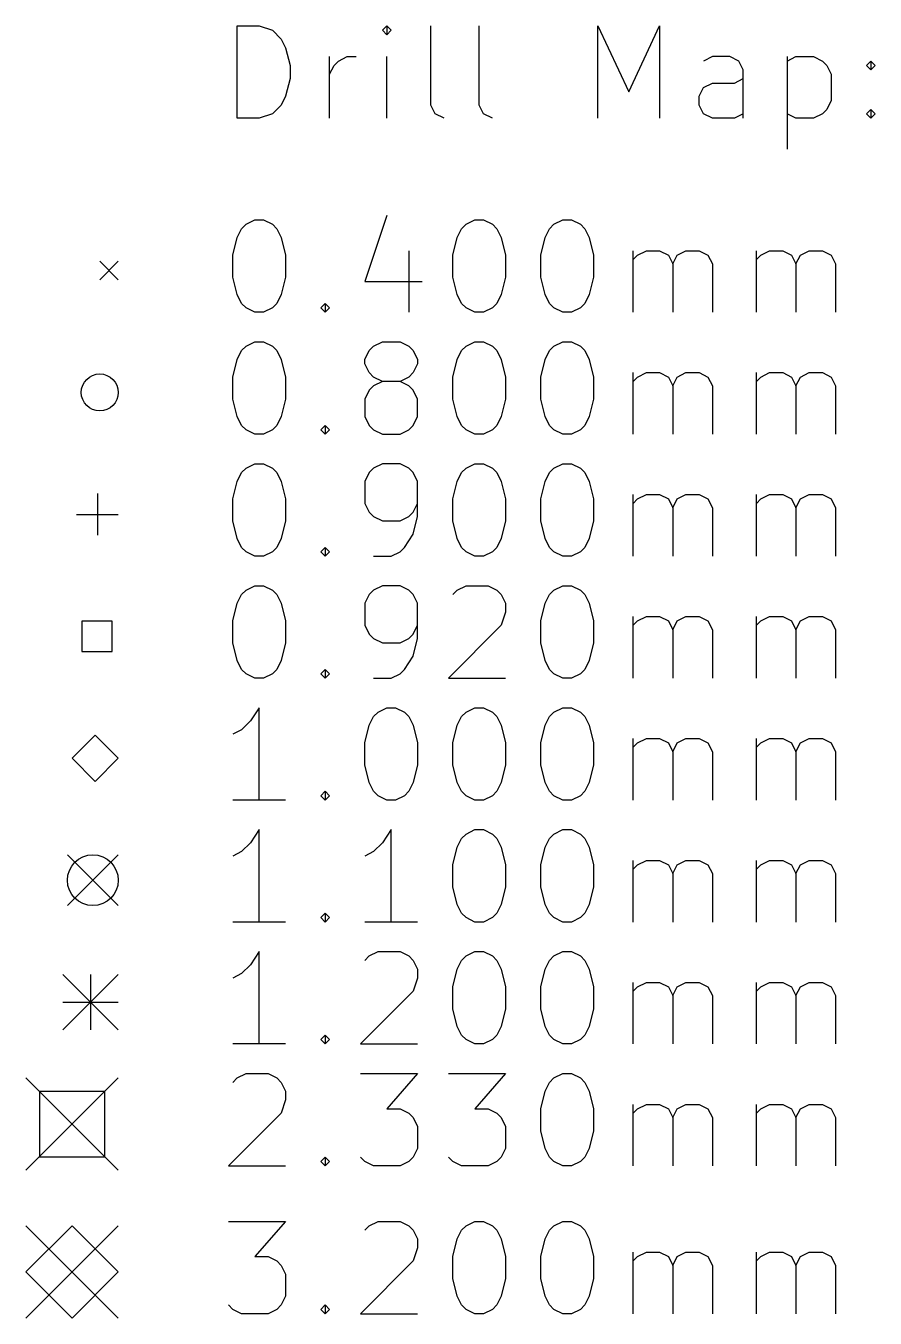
# Model space of a CAD drawing. Extents: x 30 to 189, y -256 to -24.
# Drawn here: x 29.65 to 48.03, y -255.17 to -227.2 of the extents above; entities that cross this region are included whole.
import ezdxf

# ---------------------------------------------------------------- set-up
doc = ezdxf.new("R2010")
doc.units = 0
doc.layers.add('BLACK', color=7, linetype='CONTINUOUS')

msp = doc.modelspace()

# ---------------------------------------------------------------- linework, layer by layer
at = {"layer": 'BLACK', "linetype": 'CONTINUOUS'}
for p, q in [((34.2228, -229.199), (34.2228, -227.199)), ((34.2228, -227.199), (34.699, -227.199)), ((34.699, -227.199), (34.9847, -227.294)), ((34.9847, -227.294), (35.1752, -227.485)), ((37.4609, -227.199), (37.3657, -227.294)), ((37.3657, -227.294), (37.4609, -227.39)), ((37.5562, -227.294), (37.4609, -227.199)), ((37.4609, -227.199), (37.4609, -227.39)), ((37.4609, -227.39), (37.5562, -227.294)), ((38.4133, -228.913), (38.4133, -227.199)), ((39.4609, -228.913), (39.4609, -227.199)), ((42.0324, -229.199), (42.0324, -227.199)), ((42.0324, -227.199), (42.699, -228.628)), ((42.699, -228.628), (43.3657, -227.199)), ((43.3657, -227.199), (43.3657, -229.199)), ((35.1752, -227.485), (35.2705, -227.675)), ((35.2705, -227.675), (35.3657, -228.056)), ((36.2228, -229.199), (36.2228, -227.866)), ((36.3181, -228.056), (36.4133, -227.961)), ((36.4133, -227.961), (36.6038, -227.866)), ((36.6038, -227.866), (36.7943, -227.866)), ((37.4609, -229.199), (37.4609, -227.866)), ((44.5086, -227.866), (44.3181, -227.961)), ((44.8895, -227.866), (44.5086, -227.866)), ((45.08, -227.961), (44.8895, -227.866)), ((45.1752, -228.152), (45.08, -227.961)), ((46.1276, -227.866), (46.1276, -229.866)), ((46.1276, -227.961), (46.3181, -227.866)), ((46.3181, -227.866), (46.699, -227.866)), ((46.699, -227.866), (46.8895, -227.961)), ((46.8895, -227.961), (46.9847, -228.056)), ((47.8419, -228.056), (47.9371, -227.961)), ((47.9371, -227.961), (48.0324, -228.056)), ((47.9371, -227.961), (47.9371, -228.152)), ((35.3657, -228.056), (35.3657, -228.342)), ((36.2228, -228.247), (36.3181, -228.056)), ((45.1752, -229.199), (45.1752, -228.152)), ((46.9847, -228.056), (47.08, -228.247)), ((47.08, -228.247), (47.08, -228.818)), ((47.9371, -228.152), (47.8419, -228.056)), ((48.0324, -228.056), (47.9371, -228.152)), ((35.3657, -228.342), (35.2705, -228.723)), ((44.2228, -228.723), (44.3181, -228.532)), ((44.3181, -228.532), (44.5086, -228.437)), ((44.5086, -228.437), (44.9847, -228.437)), ((44.9847, -228.437), (45.1752, -228.342)), ((35.2705, -228.723), (35.1752, -228.913)), ((44.2228, -228.913), (44.2228, -228.723)), ((47.08, -228.818), (46.9847, -229.009)), ((34.9847, -229.104), (34.699, -229.199)), ((35.1752, -228.913), (34.9847, -229.104)), ((38.5086, -229.104), (38.4133, -228.913)), ((38.699, -229.199), (38.5086, -229.104)), ((39.5562, -229.104), (39.4609, -228.913)), ((39.7467, -229.199), (39.5562, -229.104)), ((44.3181, -229.104), (44.2228, -228.913)), ((44.5086, -229.199), (44.3181, -229.104)), ((45.1752, -229.104), (44.9847, -229.199)), ((46.3181, -229.199), (46.1276, -229.104)), ((46.8895, -229.104), (46.699, -229.199)), ((46.9847, -229.009), (46.8895, -229.104)), ((47.8419, -229.104), (47.9371, -229.009)), ((47.9371, -229.199), (47.8419, -229.104)), ((47.9371, -229.009), (48.0324, -229.104)), ((47.9371, -229.009), (47.9371, -229.199)), ((48.0324, -229.104), (47.9371, -229.199)), ((34.699, -229.199), (34.2228, -229.199)), ((44.9847, -229.199), (44.5086, -229.199)), ((46.699, -229.199), (46.3181, -229.199)), ((37.4609, -231.304), (36.9847, -232.732)), ((34.2228, -231.78), (34.3181, -231.59)), ((34.3181, -231.59), (34.4133, -231.494)), ((34.4133, -231.494), (34.6038, -231.399)), ((34.6038, -231.399), (34.7943, -231.399)), ((34.7943, -231.399), (34.9847, -231.494)), ((34.9847, -231.494), (35.08, -231.59)), ((35.08, -231.59), (35.1752, -231.78)), ((38.9847, -231.78), (39.08, -231.59)), ((39.08, -231.59), (39.1752, -231.494)), ((39.1752, -231.494), (39.3657, -231.399)), ((39.3657, -231.399), (39.5562, -231.399)), ((39.5562, -231.399), (39.7467, -231.494)), ((39.7467, -231.494), (39.8419, -231.59)), ((39.8419, -231.59), (39.9371, -231.78)), ((40.8895, -231.78), (40.9847, -231.59)), ((40.9847, -231.59), (41.08, -231.494)), ((41.08, -231.494), (41.2705, -231.399)), ((41.2705, -231.399), (41.4609, -231.399)), ((41.4609, -231.399), (41.6514, -231.494)), ((41.6514, -231.494), (41.7467, -231.59)), ((41.7467, -231.59), (41.8419, -231.78)), ((34.1276, -232.161), (34.2228, -231.78)), ((35.1752, -231.78), (35.2705, -232.161)), ((38.8895, -232.161), (38.9847, -231.78)), ((39.9371, -231.78), (40.0324, -232.161)), ((40.7943, -232.161), (40.8895, -231.78)), ((41.8419, -231.78), (41.9371, -232.161)), ((34.1276, -232.637), (34.1276, -232.161)), ((35.2705, -232.161), (35.2705, -232.637)), ((37.9371, -232.066), (37.9371, -233.399)), ((38.8895, -232.637), (38.8895, -232.161)), ((40.0324, -232.161), (40.0324, -232.637)), ((40.7943, -232.637), (40.7943, -232.161)), ((41.9371, -232.161), (41.9371, -232.637)), ((42.7943, -233.399), (42.7943, -232.066)), ((42.7943, -232.256), (42.8895, -232.161)), ((42.8895, -232.161), (43.08, -232.066)), ((43.08, -232.066), (43.3657, -232.066)), ((43.3657, -232.066), (43.5562, -232.161)), ((43.5562, -232.161), (43.6514, -232.352)), ((43.6514, -232.352), (43.7467, -232.161)), ((43.7467, -232.161), (43.9371, -232.066)), ((43.9371, -232.066), (44.2228, -232.066)), ((44.2228, -232.066), (44.4133, -232.161)), ((44.4133, -232.161), (44.5086, -232.352)), ((45.4609, -233.399), (45.4609, -232.066)), ((45.4609, -232.256), (45.5562, -232.161)), ((45.5562, -232.161), (45.7467, -232.066)), ((45.7467, -232.066), (46.0324, -232.066)), ((46.0324, -232.066), (46.2228, -232.161)), ((46.2228, -232.161), (46.3181, -232.352)), ((46.3181, -232.352), (46.4133, -232.161)), ((46.4133, -232.161), (46.6038, -232.066)), ((46.6038, -232.066), (46.8895, -232.066)), ((46.8895, -232.066), (47.08, -232.161)), ((47.08, -232.161), (47.1752, -232.352)), ((31.2467, -232.294), (31.6467, -232.694)), ((31.6467, -232.294), (31.2467, -232.694)), ((43.6514, -232.352), (43.6514, -233.399)), ((44.5086, -232.352), (44.5086, -233.399)), ((46.3181, -232.352), (46.3181, -233.399)), ((47.1752, -232.352), (47.1752, -233.399)), ((34.2228, -233.018), (34.1276, -232.637)), ((35.2705, -232.637), (35.1752, -233.018)), ((36.9847, -232.732), (38.2228, -232.732)), ((38.9847, -233.018), (38.8895, -232.637)), ((40.0324, -232.637), (39.9371, -233.018)), ((40.8895, -233.018), (40.7943, -232.637)), ((41.9371, -232.637), (41.8419, -233.018)), ((34.3181, -233.209), (34.2228, -233.018)), ((35.1752, -233.018), (35.08, -233.209)), ((39.08, -233.209), (38.9847, -233.018)), ((39.9371, -233.018), (39.8419, -233.209)), ((40.9847, -233.209), (40.8895, -233.018)), ((41.8419, -233.018), (41.7467, -233.209)), ((34.4133, -233.304), (34.3181, -233.209)), ((34.6038, -233.399), (34.4133, -233.304)), ((34.9847, -233.304), (34.7943, -233.399)), ((35.08, -233.209), (34.9847, -233.304)), ((36.0324, -233.304), (36.1276, -233.209)), ((36.1276, -233.399), (36.0324, -233.304)), ((36.1276, -233.209), (36.2228, -233.304)), ((36.1276, -233.209), (36.1276, -233.399)), ((36.2228, -233.304), (36.1276, -233.399)), ((39.1752, -233.304), (39.08, -233.209)), ((39.3657, -233.399), (39.1752, -233.304)), ((39.7467, -233.304), (39.5562, -233.399)), ((39.8419, -233.209), (39.7467, -233.304)), ((41.08, -233.304), (40.9847, -233.209)), ((41.2705, -233.399), (41.08, -233.304)), ((41.6514, -233.304), (41.4609, -233.399)), ((41.7467, -233.209), (41.6514, -233.304)), ((34.7943, -233.399), (34.6038, -233.399)), ((39.5562, -233.399), (39.3657, -233.399)), ((41.4609, -233.399), (41.2705, -233.399)), ((34.3181, -234.23), (34.4133, -234.134)), ((34.4133, -234.134), (34.6038, -234.039)), ((34.6038, -234.039), (34.7943, -234.039)), ((34.7943, -234.039), (34.9847, -234.134)), ((34.9847, -234.134), (35.08, -234.23)), ((37.08, -234.23), (37.1752, -234.134)), ((37.1752, -234.134), (37.3657, -234.039)), ((37.3657, -234.039), (37.7467, -234.039)), ((37.7467, -234.039), (37.9371, -234.134)), ((37.9371, -234.134), (38.0324, -234.23)), ((39.08, -234.23), (39.1752, -234.134)), ((39.1752, -234.134), (39.3657, -234.039)), ((39.3657, -234.039), (39.5562, -234.039)), ((39.5562, -234.039), (39.7467, -234.134)), ((39.7467, -234.134), (39.8419, -234.23)), ((40.9847, -234.23), (41.08, -234.134)), ((41.08, -234.134), (41.2705, -234.039)), ((41.2705, -234.039), (41.4609, -234.039)), ((41.4609, -234.039), (41.6514, -234.134)), ((41.6514, -234.134), (41.7467, -234.23)), ((34.1276, -234.801), (34.2228, -234.42)), ((34.2228, -234.42), (34.3181, -234.23)), ((35.08, -234.23), (35.1752, -234.42)), ((35.1752, -234.42), (35.2705, -234.801)), ((36.9847, -234.42), (37.08, -234.23)), ((36.9847, -234.515), (36.9847, -234.42)), ((38.0324, -234.23), (38.1276, -234.42)), ((38.1276, -234.42), (38.1276, -234.515)), ((38.8895, -234.801), (38.9847, -234.42)), ((38.9847, -234.42), (39.08, -234.23)), ((39.8419, -234.23), (39.9371, -234.42)), ((39.9371, -234.42), (40.0324, -234.801)), ((40.7943, -234.801), (40.8895, -234.42)), ((40.8895, -234.42), (40.9847, -234.23)), ((41.7467, -234.23), (41.8419, -234.42)), ((41.8419, -234.42), (41.9371, -234.801)), ((37.08, -234.706), (36.9847, -234.515)), ((37.1752, -234.801), (37.08, -234.706)), ((38.0324, -234.706), (37.9371, -234.801)), ((38.1276, -234.515), (38.0324, -234.706)), ((42.7943, -236.039), (42.7943, -234.706)), ((42.8895, -234.801), (43.08, -234.706)), ((43.08, -234.706), (43.3657, -234.706)), ((43.3657, -234.706), (43.5562, -234.801)), ((43.7467, -234.801), (43.9371, -234.706)), ((43.9371, -234.706), (44.2228, -234.706)), ((44.2228, -234.706), (44.4133, -234.801)), ((45.4609, -236.039), (45.4609, -234.706)), ((45.5562, -234.801), (45.7467, -234.706)), ((45.7467, -234.706), (46.0324, -234.706)), ((46.0324, -234.706), (46.2228, -234.801)), ((46.4133, -234.801), (46.6038, -234.706)), ((46.6038, -234.706), (46.8895, -234.706)), ((46.8895, -234.706), (47.08, -234.801)), ((34.1276, -235.277), (34.1276, -234.801)), ((35.2705, -234.801), (35.2705, -235.277)), ((37.3657, -234.896), (37.1752, -234.801)), ((37.3657, -234.896), (37.1752, -234.992)), ((37.7467, -234.896), (37.3657, -234.896)), ((37.9371, -234.801), (37.7467, -234.896)), ((37.9371, -234.992), (37.7467, -234.896)), ((38.8895, -235.277), (38.8895, -234.801)), ((40.0324, -234.801), (40.0324, -235.277)), ((40.7943, -235.277), (40.7943, -234.801)), ((41.9371, -234.801), (41.9371, -235.277)), ((42.7943, -234.896), (42.8895, -234.801)), ((43.5562, -234.801), (43.6514, -234.992)), ((43.6514, -234.992), (43.7467, -234.801)), ((44.4133, -234.801), (44.5086, -234.992)), ((45.4609, -234.896), (45.5562, -234.801)), ((46.2228, -234.801), (46.3181, -234.992)), ((46.3181, -234.992), (46.4133, -234.801)), ((47.08, -234.801), (47.1752, -234.992)), ((37.08, -235.087), (36.9847, -235.277)), ((37.1752, -234.992), (37.08, -235.087)), ((38.0324, -235.087), (37.9371, -234.992)), ((38.1276, -235.277), (38.0324, -235.087)), ((43.6514, -234.992), (43.6514, -236.039)), ((44.5086, -234.992), (44.5086, -236.039)), ((46.3181, -234.992), (46.3181, -236.039)), ((47.1752, -234.992), (47.1752, -236.039)), ((34.2228, -235.658), (34.1276, -235.277)), ((35.2705, -235.277), (35.1752, -235.658)), ((36.9847, -235.277), (36.9847, -235.658)), ((38.1276, -235.658), (38.1276, -235.277)), ((38.9847, -235.658), (38.8895, -235.277)), ((40.0324, -235.277), (39.9371, -235.658)), ((40.8895, -235.658), (40.7943, -235.277)), ((41.9371, -235.277), (41.8419, -235.658)), ((34.3181, -235.849), (34.2228, -235.658)), ((35.1752, -235.658), (35.08, -235.849)), ((36.9847, -235.658), (37.08, -235.849)), ((38.0324, -235.849), (38.1276, -235.658)), ((39.08, -235.849), (38.9847, -235.658)), ((39.9371, -235.658), (39.8419, -235.849)), ((40.9847, -235.849), (40.8895, -235.658)), ((41.8419, -235.658), (41.7467, -235.849)), ((34.4133, -235.944), (34.3181, -235.849)), ((34.6038, -236.039), (34.4133, -235.944)), ((34.7943, -236.039), (34.6038, -236.039)), ((34.9847, -235.944), (34.7943, -236.039)), ((35.08, -235.849), (34.9847, -235.944)), ((36.0324, -235.944), (36.1276, -235.849)), ((36.1276, -236.039), (36.0324, -235.944)), ((36.1276, -235.849), (36.2228, -235.944)), ((36.1276, -235.849), (36.1276, -236.039)), ((36.2228, -235.944), (36.1276, -236.039)), ((37.08, -235.849), (37.1752, -235.944)), ((37.1752, -235.944), (37.3657, -236.039)), ((37.3657, -236.039), (37.7467, -236.039)), ((37.7467, -236.039), (37.9371, -235.944)), ((37.9371, -235.944), (38.0324, -235.849)), ((39.1752, -235.944), (39.08, -235.849)), ((39.3657, -236.039), (39.1752, -235.944)), ((39.5562, -236.039), (39.3657, -236.039)), ((39.7467, -235.944), (39.5562, -236.039)), ((39.8419, -235.849), (39.7467, -235.944)), ((41.08, -235.944), (40.9847, -235.849)), ((41.2705, -236.039), (41.08, -235.944)), ((41.4609, -236.039), (41.2705, -236.039)), ((41.6514, -235.944), (41.4609, -236.039)), ((41.7467, -235.849), (41.6514, -235.944)), ((34.2228, -237.06), (34.3181, -236.87)), ((34.3181, -236.87), (34.4133, -236.774)), ((34.4133, -236.774), (34.6038, -236.679)), ((34.6038, -236.679), (34.7943, -236.679)), ((34.7943, -236.679), (34.9847, -236.774)), ((34.9847, -236.774), (35.08, -236.87)), ((35.08, -236.87), (35.1752, -237.06)), ((37.08, -236.87), (36.9847, -237.06)), ((37.1752, -236.774), (37.08, -236.87)), ((37.3657, -236.679), (37.1752, -236.774)), ((37.7467, -236.679), (37.3657, -236.679)), ((37.9371, -236.774), (37.7467, -236.679)), ((38.0324, -236.87), (37.9371, -236.774)), ((38.1276, -237.06), (38.0324, -236.87)), ((38.9847, -237.06), (39.08, -236.87)), ((39.08, -236.87), (39.1752, -236.774)), ((39.1752, -236.774), (39.3657, -236.679)), ((39.3657, -236.679), (39.5562, -236.679)), ((39.5562, -236.679), (39.7467, -236.774)), ((39.7467, -236.774), (39.8419, -236.87)), ((39.8419, -236.87), (39.9371, -237.06)), ((40.8895, -237.06), (40.9847, -236.87)), ((40.9847, -236.87), (41.08, -236.774)), ((41.08, -236.774), (41.2705, -236.679)), ((41.2705, -236.679), (41.4609, -236.679)), ((41.4609, -236.679), (41.6514, -236.774)), ((41.6514, -236.774), (41.7467, -236.87)), ((41.7467, -236.87), (41.8419, -237.06)), ((34.1276, -237.441), (34.2228, -237.06)), ((35.1752, -237.06), (35.2705, -237.441)), ((36.9847, -237.06), (36.9847, -237.536)), ((38.1276, -237.822), (38.1276, -237.06)), ((38.8895, -237.441), (38.9847, -237.06)), ((39.9371, -237.06), (40.0324, -237.441)), ((40.7943, -237.441), (40.8895, -237.06)), ((41.8419, -237.06), (41.9371, -237.441)), ((31.1967, -237.324), (31.1967, -238.224)), ((34.1276, -237.917), (34.1276, -237.441)), ((35.2705, -237.441), (35.2705, -237.917)), ((38.8895, -237.917), (38.8895, -237.441)), ((40.0324, -237.441), (40.0324, -237.917)), ((40.7943, -237.917), (40.7943, -237.441)), ((41.9371, -237.441), (41.9371, -237.917)), ((42.7943, -238.679), (42.7943, -237.346)), ((42.7943, -237.536), (42.8895, -237.441)), ((42.8895, -237.441), (43.08, -237.346)), ((43.08, -237.346), (43.3657, -237.346)), ((43.3657, -237.346), (43.5562, -237.441)), ((43.5562, -237.441), (43.6514, -237.632)), ((43.6514, -237.632), (43.7467, -237.441)), ((43.7467, -237.441), (43.9371, -237.346)), ((43.9371, -237.346), (44.2228, -237.346)), ((44.2228, -237.346), (44.4133, -237.441)), ((44.4133, -237.441), (44.5086, -237.632)), ((45.4609, -238.679), (45.4609, -237.346)), ((45.4609, -237.536), (45.5562, -237.441)), ((45.5562, -237.441), (45.7467, -237.346)), ((45.7467, -237.346), (46.0324, -237.346)), ((46.0324, -237.346), (46.2228, -237.441)), ((46.2228, -237.441), (46.3181, -237.632)), ((46.3181, -237.632), (46.4133, -237.441)), ((46.4133, -237.441), (46.6038, -237.346)), ((46.6038, -237.346), (46.8895, -237.346)), ((46.8895, -237.346), (47.08, -237.441)), ((47.08, -237.441), (47.1752, -237.632)), ((30.7467, -237.774), (31.6467, -237.774)), ((36.9847, -237.536), (37.08, -237.727)), ((37.08, -237.727), (37.1752, -237.822)), ((37.9371, -237.822), (38.0324, -237.727)), ((38.0324, -237.727), (38.1276, -237.536)), ((43.6514, -237.632), (43.6514, -238.679)), ((44.5086, -237.632), (44.5086, -238.679)), ((46.3181, -237.632), (46.3181, -238.679)), ((47.1752, -237.632), (47.1752, -238.679)), ((34.2228, -238.298), (34.1276, -237.917)), ((35.2705, -237.917), (35.1752, -238.298)), ((37.1752, -237.822), (37.3657, -237.917)), ((37.3657, -237.917), (37.7467, -237.917)), ((37.7467, -237.917), (37.9371, -237.822)), ((38.0324, -238.203), (38.1276, -237.822)), ((38.9847, -238.298), (38.8895, -237.917)), ((40.0324, -237.917), (39.9371, -238.298)), ((40.8895, -238.298), (40.7943, -237.917)), ((41.9371, -237.917), (41.8419, -238.298)), ((34.3181, -238.489), (34.2228, -238.298)), ((35.1752, -238.298), (35.08, -238.489)), ((37.8419, -238.489), (38.0324, -238.203)), ((39.08, -238.489), (38.9847, -238.298)), ((39.9371, -238.298), (39.8419, -238.489)), ((40.9847, -238.489), (40.8895, -238.298)), ((41.8419, -238.298), (41.7467, -238.489)), ((34.4133, -238.584), (34.3181, -238.489)), ((34.6038, -238.679), (34.4133, -238.584)), ((34.9847, -238.584), (34.7943, -238.679)), ((35.08, -238.489), (34.9847, -238.584)), ((36.0324, -238.584), (36.1276, -238.489)), ((36.1276, -238.679), (36.0324, -238.584)), ((36.1276, -238.489), (36.2228, -238.584)), ((36.1276, -238.489), (36.1276, -238.679)), ((36.2228, -238.584), (36.1276, -238.679)), ((37.5562, -238.679), (37.7467, -238.584)), ((37.7467, -238.584), (37.8419, -238.489)), ((39.1752, -238.584), (39.08, -238.489)), ((39.3657, -238.679), (39.1752, -238.584)), ((39.7467, -238.584), (39.5562, -238.679)), ((39.8419, -238.489), (39.7467, -238.584)), ((41.08, -238.584), (40.9847, -238.489)), ((41.2705, -238.679), (41.08, -238.584)), ((41.6514, -238.584), (41.4609, -238.679)), ((41.7467, -238.489), (41.6514, -238.584)), ((34.7943, -238.679), (34.6038, -238.679)), ((37.1752, -238.679), (37.5562, -238.679)), ((39.5562, -238.679), (39.3657, -238.679)), ((41.4609, -238.679), (41.2705, -238.679)), ((34.3181, -239.51), (34.4133, -239.414)), ((34.4133, -239.414), (34.6038, -239.319)), ((34.6038, -239.319), (34.7943, -239.319)), ((34.7943, -239.319), (34.9847, -239.414)), ((34.9847, -239.414), (35.08, -239.51)), ((37.1752, -239.414), (37.08, -239.51)), ((37.3657, -239.319), (37.1752, -239.414)), ((37.7467, -239.319), (37.3657, -239.319)), ((37.9371, -239.414), (37.7467, -239.319)), ((38.0324, -239.51), (37.9371, -239.414)), ((38.8895, -239.51), (38.9847, -239.414)), ((38.9847, -239.414), (39.1752, -239.319)), ((39.1752, -239.319), (39.6514, -239.319)), ((39.6514, -239.319), (39.8419, -239.414)), ((39.8419, -239.414), (39.9371, -239.51)), ((40.9847, -239.51), (41.08, -239.414)), ((41.08, -239.414), (41.2705, -239.319)), ((41.2705, -239.319), (41.4609, -239.319)), ((41.4609, -239.319), (41.6514, -239.414)), ((41.6514, -239.414), (41.7467, -239.51)), ((34.1276, -240.081), (34.2228, -239.7)), ((34.2228, -239.7), (34.3181, -239.51)), ((35.08, -239.51), (35.1752, -239.7)), ((35.1752, -239.7), (35.2705, -240.081)), ((37.08, -239.51), (36.9847, -239.7)), ((36.9847, -239.7), (36.9847, -240.176)), ((38.1276, -239.7), (38.0324, -239.51)), ((38.1276, -240.462), (38.1276, -239.7)), ((39.9371, -239.51), (40.0324, -239.7)), ((40.0324, -239.7), (40.0324, -239.891)), ((40.7943, -240.081), (40.8895, -239.7)), ((40.8895, -239.7), (40.9847, -239.51)), ((41.7467, -239.51), (41.8419, -239.7)), ((41.8419, -239.7), (41.9371, -240.081)), ((40.0324, -239.891), (39.9371, -240.176)), ((42.7943, -241.319), (42.7943, -239.986)), ((42.8895, -240.081), (43.08, -239.986)), ((43.08, -239.986), (43.3657, -239.986)), ((43.3657, -239.986), (43.5562, -240.081)), ((43.7467, -240.081), (43.9371, -239.986)), ((43.9371, -239.986), (44.2228, -239.986)), ((44.2228, -239.986), (44.4133, -240.081)), ((45.4609, -241.319), (45.4609, -239.986)), ((45.5562, -240.081), (45.7467, -239.986)), ((45.7467, -239.986), (46.0324, -239.986)), ((46.0324, -239.986), (46.2228, -240.081)), ((46.4133, -240.081), (46.6038, -239.986)), ((46.6038, -239.986), (46.8895, -239.986)), ((46.8895, -239.986), (47.08, -240.081)), ((31.5119, -240.089), (30.8614, -240.089)), ((30.8614, -240.089), (30.8614, -240.74)), ((31.5119, -240.74), (31.5119, -240.089)), ((34.1276, -240.557), (34.1276, -240.081)), ((35.2705, -240.081), (35.2705, -240.557)), ((36.9847, -240.176), (37.08, -240.367)), ((38.0324, -240.367), (38.1276, -240.176)), ((39.9371, -240.176), (38.7943, -241.319)), ((40.7943, -240.557), (40.7943, -240.081)), ((41.9371, -240.081), (41.9371, -240.557)), ((42.7943, -240.176), (42.8895, -240.081)), ((43.5562, -240.081), (43.6514, -240.272)), ((43.6514, -240.272), (43.7467, -240.081)), ((43.6514, -240.272), (43.6514, -241.319)), ((44.4133, -240.081), (44.5086, -240.272)), ((44.5086, -240.272), (44.5086, -241.319)), ((45.4609, -240.176), (45.5562, -240.081)), ((46.2228, -240.081), (46.3181, -240.272)), ((46.3181, -240.272), (46.4133, -240.081)), ((46.3181, -240.272), (46.3181, -241.319)), ((47.08, -240.081), (47.1752, -240.272)), ((47.1752, -240.272), (47.1752, -241.319)), ((34.2228, -240.938), (34.1276, -240.557)), ((35.2705, -240.557), (35.1752, -240.938)), ((37.08, -240.367), (37.1752, -240.462)), ((37.1752, -240.462), (37.3657, -240.557)), ((37.3657, -240.557), (37.7467, -240.557)), ((37.7467, -240.557), (37.9371, -240.462)), ((37.9371, -240.462), (38.0324, -240.367)), ((38.0324, -240.843), (38.1276, -240.462)), ((40.8895, -240.938), (40.7943, -240.557)), ((41.9371, -240.557), (41.8419, -240.938)), ((30.8614, -240.74), (31.5119, -240.74)), ((37.8419, -241.129), (38.0324, -240.843)), ((34.3181, -241.129), (34.2228, -240.938)), ((34.4133, -241.224), (34.3181, -241.129)), ((35.08, -241.129), (34.9847, -241.224)), ((35.1752, -240.938), (35.08, -241.129)), ((36.0324, -241.224), (36.1276, -241.129)), ((36.1276, -241.129), (36.2228, -241.224)), ((36.1276, -241.129), (36.1276, -241.319)), ((37.7467, -241.224), (37.8419, -241.129)), ((40.9847, -241.129), (40.8895, -240.938)), ((41.08, -241.224), (40.9847, -241.129)), ((41.7467, -241.129), (41.6514, -241.224)), ((41.8419, -240.938), (41.7467, -241.129)), ((34.6038, -241.319), (34.4133, -241.224)), ((34.7943, -241.319), (34.6038, -241.319)), ((34.9847, -241.224), (34.7943, -241.319)), ((36.1276, -241.319), (36.0324, -241.224)), ((36.2228, -241.224), (36.1276, -241.319)), ((37.1752, -241.319), (37.5562, -241.319)), ((37.5562, -241.319), (37.7467, -241.224)), ((38.7943, -241.319), (40.0324, -241.319)), ((41.2705, -241.319), (41.08, -241.224)), ((41.4609, -241.319), (41.2705, -241.319)), ((41.6514, -241.224), (41.4609, -241.319)), ((34.699, -241.959), (34.5086, -242.245)), ((34.699, -243.959), (34.699, -241.959)), ((37.2705, -242.054), (37.4609, -241.959)), ((37.4609, -241.959), (37.6514, -241.959)), ((37.6514, -241.959), (37.8419, -242.054)), ((39.1752, -242.054), (39.3657, -241.959)), ((39.3657, -241.959), (39.5562, -241.959)), ((39.5562, -241.959), (39.7467, -242.054)), ((41.08, -242.054), (41.2705, -241.959)), ((41.2705, -241.959), (41.4609, -241.959)), ((41.4609, -241.959), (41.6514, -242.054)), ((34.5086, -242.245), (34.3181, -242.435)), ((37.08, -242.34), (37.1752, -242.15)), ((37.1752, -242.15), (37.2705, -242.054)), ((37.8419, -242.054), (37.9371, -242.15)), ((37.9371, -242.15), (38.0324, -242.34)), ((38.9847, -242.34), (39.08, -242.15)), ((39.08, -242.15), (39.1752, -242.054)), ((39.7467, -242.054), (39.8419, -242.15)), ((39.8419, -242.15), (39.9371, -242.34)), ((40.8895, -242.34), (40.9847, -242.15)), ((40.9847, -242.15), (41.08, -242.054)), ((41.6514, -242.054), (41.7467, -242.15)), ((41.7467, -242.15), (41.8419, -242.34)), ((34.3181, -242.435), (34.1276, -242.531)), ((36.9847, -242.721), (37.08, -242.34)), ((38.0324, -242.34), (38.1276, -242.721)), ((38.8895, -242.721), (38.9847, -242.34)), ((39.9371, -242.34), (40.0324, -242.721)), ((40.7943, -242.721), (40.8895, -242.34)), ((41.8419, -242.34), (41.9371, -242.721)), ((31.1467, -242.554), (30.6467, -243.054)), ((31.6467, -243.054), (31.1467, -242.554)), ((36.9847, -243.197), (36.9847, -242.721)), ((38.1276, -242.721), (38.1276, -243.197)), ((38.8895, -243.197), (38.8895, -242.721)), ((40.0324, -242.721), (40.0324, -243.197)), ((40.7943, -243.197), (40.7943, -242.721)), ((41.9371, -242.721), (41.9371, -243.197)), ((42.7943, -243.959), (42.7943, -242.626)), ((42.7943, -242.816), (42.8895, -242.721)), ((42.8895, -242.721), (43.08, -242.626)), ((43.08, -242.626), (43.3657, -242.626)), ((43.3657, -242.626), (43.5562, -242.721)), ((43.5562, -242.721), (43.6514, -242.912)), ((43.6514, -242.912), (43.7467, -242.721)), ((43.7467, -242.721), (43.9371, -242.626)), ((43.9371, -242.626), (44.2228, -242.626)), ((44.2228, -242.626), (44.4133, -242.721)), ((44.4133, -242.721), (44.5086, -242.912)), ((45.4609, -243.959), (45.4609, -242.626)), ((45.4609, -242.816), (45.5562, -242.721)), ((45.5562, -242.721), (45.7467, -242.626)), ((45.7467, -242.626), (46.0324, -242.626)), ((46.0324, -242.626), (46.2228, -242.721)), ((46.2228, -242.721), (46.3181, -242.912)), ((46.3181, -242.912), (46.4133, -242.721)), ((46.4133, -242.721), (46.6038, -242.626)), ((46.6038, -242.626), (46.8895, -242.626)), ((46.8895, -242.626), (47.08, -242.721)), ((47.08, -242.721), (47.1752, -242.912)), ((30.6467, -243.054), (31.1467, -243.554)), ((31.1467, -243.554), (31.6467, -243.054)), ((43.6514, -242.912), (43.6514, -243.959)), ((44.5086, -242.912), (44.5086, -243.959)), ((46.3181, -242.912), (46.3181, -243.959)), ((47.1752, -242.912), (47.1752, -243.959)), ((37.08, -243.578), (36.9847, -243.197)), ((38.1276, -243.197), (38.0324, -243.578)), ((38.9847, -243.578), (38.8895, -243.197)), ((40.0324, -243.197), (39.9371, -243.578)), ((40.8895, -243.578), (40.7943, -243.197)), ((41.9371, -243.197), (41.8419, -243.578)), ((37.1752, -243.769), (37.08, -243.578)), ((38.0324, -243.578), (37.9371, -243.769)), ((39.08, -243.769), (38.9847, -243.578)), ((39.9371, -243.578), (39.8419, -243.769)), ((40.9847, -243.769), (40.8895, -243.578)), ((41.8419, -243.578), (41.7467, -243.769)), ((36.0324, -243.864), (36.1276, -243.769)), ((36.1276, -243.959), (36.0324, -243.864)), ((36.1276, -243.769), (36.2228, -243.864)), ((36.1276, -243.769), (36.1276, -243.959)), ((36.2228, -243.864), (36.1276, -243.959)), ((37.2705, -243.864), (37.1752, -243.769)), ((37.4609, -243.959), (37.2705, -243.864)), ((37.8419, -243.864), (37.6514, -243.959)), ((37.9371, -243.769), (37.8419, -243.864)), ((39.1752, -243.864), (39.08, -243.769)), ((39.3657, -243.959), (39.1752, -243.864)), ((39.7467, -243.864), (39.5562, -243.959)), ((39.8419, -243.769), (39.7467, -243.864)), ((41.08, -243.864), (40.9847, -243.769)), ((41.2705, -243.959), (41.08, -243.864)), ((41.6514, -243.864), (41.4609, -243.959)), ((41.7467, -243.769), (41.6514, -243.864)), ((35.2705, -243.959), (34.1276, -243.959)), ((37.6514, -243.959), (37.4609, -243.959)), ((39.5562, -243.959), (39.3657, -243.959)), ((41.4609, -243.959), (41.2705, -243.959)), ((34.699, -244.599), (34.5086, -244.885)), ((34.699, -246.599), (34.699, -244.599)), ((37.5562, -244.599), (37.3657, -244.885)), ((37.5562, -246.599), (37.5562, -244.599)), ((39.08, -244.79), (39.1752, -244.694)), ((39.1752, -244.694), (39.3657, -244.599)), ((39.3657, -244.599), (39.5562, -244.599)), ((39.5562, -244.599), (39.7467, -244.694)), ((39.7467, -244.694), (39.8419, -244.79)), ((40.9847, -244.79), (41.08, -244.694)), ((41.08, -244.694), (41.2705, -244.599)), ((41.2705, -244.599), (41.4609, -244.599)), ((41.4609, -244.599), (41.6514, -244.694)), ((41.6514, -244.694), (41.7467, -244.79)), ((34.5086, -244.885), (34.3181, -245.075)), ((37.3657, -244.885), (37.1752, -245.075)), ((38.8895, -245.361), (38.9847, -244.98)), ((38.9847, -244.98), (39.08, -244.79)), ((39.8419, -244.79), (39.9371, -244.98)), ((39.9371, -244.98), (40.0324, -245.361)), ((40.7943, -245.361), (40.8895, -244.98)), ((40.8895, -244.98), (40.9847, -244.79)), ((41.7467, -244.79), (41.8419, -244.98)), ((41.8419, -244.98), (41.9371, -245.361)), ((30.5467, -245.144), (31.6467, -246.244)), ((31.6467, -245.144), (30.5467, -246.244)), ((34.3181, -245.075), (34.1276, -245.171)), ((37.1752, -245.075), (36.9847, -245.171)), ((42.7943, -246.599), (42.7943, -245.266)), ((42.8895, -245.361), (43.08, -245.266)), ((43.08, -245.266), (43.3657, -245.266)), ((43.3657, -245.266), (43.5562, -245.361)), ((43.7467, -245.361), (43.9371, -245.266)), ((43.9371, -245.266), (44.2228, -245.266)), ((44.2228, -245.266), (44.4133, -245.361)), ((45.4609, -246.599), (45.4609, -245.266)), ((45.5562, -245.361), (45.7467, -245.266)), ((45.7467, -245.266), (46.0324, -245.266)), ((46.0324, -245.266), (46.2228, -245.361)), ((46.4133, -245.361), (46.6038, -245.266)), ((46.6038, -245.266), (46.8895, -245.266)), ((46.8895, -245.266), (47.08, -245.361)), ((38.8895, -245.837), (38.8895, -245.361)), ((40.0324, -245.361), (40.0324, -245.837)), ((40.7943, -245.837), (40.7943, -245.361)), ((41.9371, -245.361), (41.9371, -245.837)), ((42.7943, -245.456), (42.8895, -245.361)), ((43.5562, -245.361), (43.6514, -245.552)), ((43.6514, -245.552), (43.7467, -245.361)), ((43.6514, -245.552), (43.6514, -246.599)), ((44.4133, -245.361), (44.5086, -245.552)), ((44.5086, -245.552), (44.5086, -246.599)), ((45.4609, -245.456), (45.5562, -245.361)), ((46.2228, -245.361), (46.3181, -245.552)), ((46.3181, -245.552), (46.4133, -245.361)), ((46.3181, -245.552), (46.3181, -246.599)), ((47.08, -245.361), (47.1752, -245.552)), ((47.1752, -245.552), (47.1752, -246.599)), ((38.9847, -246.218), (38.8895, -245.837)), ((40.0324, -245.837), (39.9371, -246.218)), ((40.8895, -246.218), (40.7943, -245.837)), ((41.9371, -245.837), (41.8419, -246.218)), ((36.0324, -246.504), (36.1276, -246.409)), ((36.1276, -246.409), (36.2228, -246.504)), ((36.1276, -246.409), (36.1276, -246.599)), ((39.08, -246.409), (38.9847, -246.218)), ((39.1752, -246.504), (39.08, -246.409)), ((39.8419, -246.409), (39.7467, -246.504)), ((39.9371, -246.218), (39.8419, -246.409)), ((40.9847, -246.409), (40.8895, -246.218)), ((41.08, -246.504), (40.9847, -246.409)), ((41.7467, -246.409), (41.6514, -246.504)), ((41.8419, -246.218), (41.7467, -246.409)), ((35.2705, -246.599), (34.1276, -246.599)), ((36.1276, -246.599), (36.0324, -246.504)), ((36.2228, -246.504), (36.1276, -246.599)), ((38.1276, -246.599), (36.9847, -246.599)), ((39.3657, -246.599), (39.1752, -246.504)), ((39.5562, -246.599), (39.3657, -246.599)), ((39.7467, -246.504), (39.5562, -246.599)), ((41.2705, -246.599), (41.08, -246.504)), ((41.4609, -246.599), (41.2705, -246.599)), ((41.6514, -246.504), (41.4609, -246.599)), ((34.699, -247.239), (34.5086, -247.525)), ((34.699, -249.239), (34.699, -247.239)), ((37.08, -247.334), (37.2705, -247.239)), ((37.2705, -247.239), (37.7467, -247.239)), ((37.7467, -247.239), (37.9371, -247.334)), ((39.1752, -247.334), (39.3657, -247.239)), ((39.3657, -247.239), (39.5562, -247.239)), ((39.5562, -247.239), (39.7467, -247.334)), ((41.08, -247.334), (41.2705, -247.239)), ((41.2705, -247.239), (41.4609, -247.239)), ((41.4609, -247.239), (41.6514, -247.334)), ((34.5086, -247.525), (34.3181, -247.715)), ((36.9847, -247.43), (37.08, -247.334)), ((37.9371, -247.334), (38.0324, -247.43)), ((38.0324, -247.43), (38.1276, -247.62)), ((38.9847, -247.62), (39.08, -247.43)), ((39.08, -247.43), (39.1752, -247.334)), ((39.7467, -247.334), (39.8419, -247.43)), ((39.8419, -247.43), (39.9371, -247.62)), ((40.8895, -247.62), (40.9847, -247.43)), ((40.9847, -247.43), (41.08, -247.334)), ((41.6514, -247.334), (41.7467, -247.43)), ((41.7467, -247.43), (41.8419, -247.62)), ((30.4467, -247.734), (31.6467, -248.934)), ((31.6467, -247.734), (30.4467, -248.934)), ((31.0467, -247.734), (31.0467, -248.934)), ((34.3181, -247.715), (34.1276, -247.811)), ((38.1276, -247.811), (38.0324, -248.096)), ((38.1276, -247.62), (38.1276, -247.811)), ((38.8895, -248.001), (38.9847, -247.62)), ((39.9371, -247.62), (40.0324, -248.001)), ((40.7943, -248.001), (40.8895, -247.62)), ((41.8419, -247.62), (41.9371, -248.001)), ((38.0324, -248.096), (36.8895, -249.239)), ((38.8895, -248.477), (38.8895, -248.001)), ((40.0324, -248.001), (40.0324, -248.477)), ((40.7943, -248.477), (40.7943, -248.001)), ((41.9371, -248.001), (41.9371, -248.477)), ((42.7943, -249.239), (42.7943, -247.906)), ((42.7943, -248.096), (42.8895, -248.001)), ((42.8895, -248.001), (43.08, -247.906)), ((43.08, -247.906), (43.3657, -247.906)), ((43.3657, -247.906), (43.5562, -248.001)), ((43.5562, -248.001), (43.6514, -248.192)), ((43.6514, -248.192), (43.7467, -248.001)), ((43.7467, -248.001), (43.9371, -247.906)), ((43.9371, -247.906), (44.2228, -247.906)), ((44.2228, -247.906), (44.4133, -248.001)), ((44.4133, -248.001), (44.5086, -248.192)), ((45.4609, -249.239), (45.4609, -247.906)), ((45.4609, -248.096), (45.5562, -248.001)), ((45.5562, -248.001), (45.7467, -247.906)), ((45.7467, -247.906), (46.0324, -247.906)), ((46.0324, -247.906), (46.2228, -248.001)), ((46.2228, -248.001), (46.3181, -248.192)), ((46.3181, -248.192), (46.4133, -248.001)), ((46.4133, -248.001), (46.6038, -247.906)), ((46.6038, -247.906), (46.8895, -247.906)), ((46.8895, -247.906), (47.08, -248.001)), ((47.08, -248.001), (47.1752, -248.192)), ((30.4467, -248.334), (31.6467, -248.334)), ((43.6514, -248.192), (43.6514, -249.239)), ((44.5086, -248.192), (44.5086, -249.239)), ((46.3181, -248.192), (46.3181, -249.239)), ((47.1752, -248.192), (47.1752, -249.239)), ((38.9847, -248.858), (38.8895, -248.477)), ((40.0324, -248.477), (39.9371, -248.858)), ((40.8895, -248.858), (40.7943, -248.477)), ((41.9371, -248.477), (41.8419, -248.858)), ((39.08, -249.049), (38.9847, -248.858)), ((39.9371, -248.858), (39.8419, -249.049)), ((40.9847, -249.049), (40.8895, -248.858)), ((41.8419, -248.858), (41.7467, -249.049)), ((35.2705, -249.239), (34.1276, -249.239)), ((36.0324, -249.144), (36.1276, -249.049)), ((36.1276, -249.239), (36.0324, -249.144)), ((36.1276, -249.049), (36.2228, -249.144)), ((36.1276, -249.049), (36.1276, -249.239)), ((36.2228, -249.144), (36.1276, -249.239)), ((36.8895, -249.239), (38.1276, -249.239)), ((39.1752, -249.144), (39.08, -249.049)), ((39.3657, -249.239), (39.1752, -249.144)), ((39.5562, -249.239), (39.3657, -249.239)), ((39.7467, -249.144), (39.5562, -249.239)), ((39.8419, -249.049), (39.7467, -249.144)), ((41.08, -249.144), (40.9847, -249.049)), ((41.2705, -249.239), (41.08, -249.144)), ((41.4609, -249.239), (41.2705, -249.239)), ((41.6514, -249.144), (41.4609, -249.239)), ((41.7467, -249.049), (41.6514, -249.144)), ((29.6467, -249.974), (31.6467, -251.974)), ((31.6467, -249.974), (29.6467, -251.974)), ((34.1276, -250.07), (34.2228, -249.974)), ((34.2228, -249.974), (34.4133, -249.879)), ((34.4133, -249.879), (34.8895, -249.879)), ((34.8895, -249.879), (35.08, -249.974)), ((35.08, -249.974), (35.1752, -250.07)), ((35.1752, -250.07), (35.2705, -250.26)), ((36.8895, -249.879), (38.1276, -249.879)), ((38.1276, -249.879), (37.4609, -250.641)), ((38.7943, -249.879), (40.0324, -249.879)), ((40.0324, -249.879), (39.3657, -250.641)), ((40.8895, -250.26), (40.9847, -250.07)), ((40.9847, -250.07), (41.08, -249.974)), ((41.08, -249.974), (41.2705, -249.879)), ((41.2705, -249.879), (41.4609, -249.879)), ((41.4609, -249.879), (41.6514, -249.974)), ((41.6514, -249.974), (41.7467, -250.07)), ((41.7467, -250.07), (41.8419, -250.26)), ((31.3538, -250.267), (29.9395, -250.267)), ((29.9395, -250.267), (29.9395, -251.682)), ((31.3538, -251.682), (31.3538, -250.267)), ((35.2705, -250.26), (35.2705, -250.451)), ((40.7943, -250.641), (40.8895, -250.26)), ((41.8419, -250.26), (41.9371, -250.641)), ((35.2705, -250.451), (35.1752, -250.736)), ((37.4609, -250.641), (37.7467, -250.641)), ((37.7467, -250.641), (37.9371, -250.736)), ((39.3657, -250.641), (39.6514, -250.641)), ((39.6514, -250.641), (39.8419, -250.736)), ((40.7943, -251.117), (40.7943, -250.641)), ((41.9371, -250.641), (41.9371, -251.117)), ((42.7943, -251.879), (42.7943, -250.546)), ((42.7943, -250.736), (42.8895, -250.641)), ((42.8895, -250.641), (43.08, -250.546)), ((43.08, -250.546), (43.3657, -250.546)), ((43.3657, -250.546), (43.5562, -250.641)), ((43.5562, -250.641), (43.6514, -250.832)), ((43.6514, -250.832), (43.7467, -250.641)), ((43.7467, -250.641), (43.9371, -250.546)), ((43.9371, -250.546), (44.2228, -250.546)), ((44.2228, -250.546), (44.4133, -250.641)), ((44.4133, -250.641), (44.5086, -250.832)), ((45.4609, -251.879), (45.4609, -250.546)), ((45.4609, -250.736), (45.5562, -250.641)), ((45.5562, -250.641), (45.7467, -250.546)), ((45.7467, -250.546), (46.0324, -250.546)), ((46.0324, -250.546), (46.2228, -250.641)), ((46.2228, -250.641), (46.3181, -250.832)), ((46.3181, -250.832), (46.4133, -250.641)), ((46.4133, -250.641), (46.6038, -250.546)), ((46.6038, -250.546), (46.8895, -250.546)), ((46.8895, -250.546), (47.08, -250.641)), ((47.08, -250.641), (47.1752, -250.832)), ((35.1752, -250.736), (34.0324, -251.879)), ((37.9371, -250.736), (38.0324, -250.832)), ((38.0324, -250.832), (38.1276, -251.022)), ((39.8419, -250.736), (39.9371, -250.832)), ((39.9371, -250.832), (40.0324, -251.022)), ((43.6514, -250.832), (43.6514, -251.879)), ((44.5086, -250.832), (44.5086, -251.879)), ((46.3181, -250.832), (46.3181, -251.879)), ((47.1752, -250.832), (47.1752, -251.879)), ((38.1276, -251.022), (38.1276, -251.498)), ((40.0324, -251.022), (40.0324, -251.498)), ((40.8895, -251.498), (40.7943, -251.117)), ((41.9371, -251.117), (41.8419, -251.498)), ((29.9395, -251.682), (31.3538, -251.682)), ((36.0324, -251.784), (36.1276, -251.689)), ((36.1276, -251.689), (36.2228, -251.784)), ((36.1276, -251.689), (36.1276, -251.879)), ((36.9847, -251.784), (36.8895, -251.689)), ((38.0324, -251.689), (37.9371, -251.784)), ((38.1276, -251.498), (38.0324, -251.689)), ((38.8895, -251.784), (38.7943, -251.689)), ((39.9371, -251.689), (39.8419, -251.784)), ((40.0324, -251.498), (39.9371, -251.689)), ((40.9847, -251.689), (40.8895, -251.498)), ((41.08, -251.784), (40.9847, -251.689)), ((41.7467, -251.689), (41.6514, -251.784)), ((41.8419, -251.498), (41.7467, -251.689)), ((34.0324, -251.879), (35.2705, -251.879)), ((36.1276, -251.879), (36.0324, -251.784)), ((36.2228, -251.784), (36.1276, -251.879)), ((37.1752, -251.879), (36.9847, -251.784)), ((37.7467, -251.879), (37.1752, -251.879)), ((37.9371, -251.784), (37.7467, -251.879)), ((39.08, -251.879), (38.8895, -251.784)), ((39.6514, -251.879), (39.08, -251.879)), ((39.8419, -251.784), (39.6514, -251.879)), ((41.2705, -251.879), (41.08, -251.784)), ((41.4609, -251.879), (41.2705, -251.879)), ((41.6514, -251.784), (41.4609, -251.879)), ((34.0324, -253.079), (35.2705, -253.079)), ((35.2705, -253.079), (34.6038, -253.841)), ((37.08, -253.174), (37.2705, -253.079)), ((37.2705, -253.079), (37.7467, -253.079)), ((37.7467, -253.079), (37.9371, -253.174)), ((39.1752, -253.174), (39.3657, -253.079)), ((39.3657, -253.079), (39.5562, -253.079)), ((39.5562, -253.079), (39.7467, -253.174)), ((41.08, -253.174), (41.2705, -253.079)), ((41.2705, -253.079), (41.4609, -253.079)), ((41.4609, -253.079), (41.6514, -253.174)), ((29.6467, -253.174), (31.6467, -255.174)), ((31.6467, -253.174), (29.6467, -255.174)), ((30.6467, -253.174), (29.6467, -254.174)), ((31.6467, -254.174), (30.6467, -253.174)), ((36.9847, -253.27), (37.08, -253.174)), ((37.9371, -253.174), (38.0324, -253.27)), ((38.0324, -253.27), (38.1276, -253.46)), ((38.9847, -253.46), (39.08, -253.27)), ((39.08, -253.27), (39.1752, -253.174)), ((39.7467, -253.174), (39.8419, -253.27)), ((39.8419, -253.27), (39.9371, -253.46)), ((40.8895, -253.46), (40.9847, -253.27)), ((40.9847, -253.27), (41.08, -253.174)), ((41.6514, -253.174), (41.7467, -253.27)), ((41.7467, -253.27), (41.8419, -253.46)), ((38.1276, -253.651), (38.0324, -253.936)), ((38.1276, -253.46), (38.1276, -253.651)), ((38.8895, -253.841), (38.9847, -253.46)), ((39.9371, -253.46), (40.0324, -253.841)), ((40.7943, -253.841), (40.8895, -253.46)), ((41.8419, -253.46), (41.9371, -253.841)), ((34.6038, -253.841), (34.8895, -253.841)), ((34.8895, -253.841), (35.08, -253.936)), ((35.08, -253.936), (35.1752, -254.032)), ((38.0324, -253.936), (36.8895, -255.079)), ((38.8895, -254.317), (38.8895, -253.841)), ((40.0324, -253.841), (40.0324, -254.317)), ((40.7943, -254.317), (40.7943, -253.841)), ((41.9371, -253.841), (41.9371, -254.317)), ((42.7943, -255.079), (42.7943, -253.746)), ((42.7943, -253.936), (42.8895, -253.841)), ((42.8895, -253.841), (43.08, -253.746)), ((43.08, -253.746), (43.3657, -253.746)), ((43.3657, -253.746), (43.5562, -253.841)), ((43.5562, -253.841), (43.6514, -254.032)), ((43.6514, -254.032), (43.7467, -253.841)), ((43.7467, -253.841), (43.9371, -253.746)), ((43.9371, -253.746), (44.2228, -253.746)), ((44.2228, -253.746), (44.4133, -253.841)), ((44.4133, -253.841), (44.5086, -254.032)), ((45.4609, -255.079), (45.4609, -253.746)), ((45.4609, -253.936), (45.5562, -253.841)), ((45.5562, -253.841), (45.7467, -253.746)), ((45.7467, -253.746), (46.0324, -253.746)), ((46.0324, -253.746), (46.2228, -253.841)), ((46.2228, -253.841), (46.3181, -254.032)), ((46.3181, -254.032), (46.4133, -253.841)), ((46.4133, -253.841), (46.6038, -253.746)), ((46.6038, -253.746), (46.8895, -253.746)), ((46.8895, -253.746), (47.08, -253.841)), ((47.08, -253.841), (47.1752, -254.032)), ((29.6467, -254.174), (30.6467, -255.174)), ((30.6467, -255.174), (31.6467, -254.174)), ((35.1752, -254.032), (35.2705, -254.222)), ((35.2705, -254.222), (35.2705, -254.698)), ((43.6514, -254.032), (43.6514, -255.079)), ((44.5086, -254.032), (44.5086, -255.079)), ((46.3181, -254.032), (46.3181, -255.079)), ((47.1752, -254.032), (47.1752, -255.079)), ((38.9847, -254.698), (38.8895, -254.317)), ((40.0324, -254.317), (39.9371, -254.698)), ((40.8895, -254.698), (40.7943, -254.317)), ((41.9371, -254.317), (41.8419, -254.698)), ((35.2705, -254.698), (35.1752, -254.889)), ((39.08, -254.889), (38.9847, -254.698)), ((39.9371, -254.698), (39.8419, -254.889)), ((40.9847, -254.889), (40.8895, -254.698)), ((41.8419, -254.698), (41.7467, -254.889)), ((34.1276, -254.984), (34.0324, -254.889)), ((34.3181, -255.079), (34.1276, -254.984)), ((34.8895, -255.079), (34.3181, -255.079)), ((35.08, -254.984), (34.8895, -255.079)), ((35.1752, -254.889), (35.08, -254.984)), ((36.0324, -254.984), (36.1276, -254.889)), ((36.1276, -255.079), (36.0324, -254.984)), ((36.1276, -254.889), (36.2228, -254.984)), ((36.1276, -254.889), (36.1276, -255.079)), ((36.2228, -254.984), (36.1276, -255.079)), ((36.8895, -255.079), (38.1276, -255.079)), ((39.1752, -254.984), (39.08, -254.889)), ((39.3657, -255.079), (39.1752, -254.984)), ((39.5562, -255.079), (39.3657, -255.079)), ((39.7467, -254.984), (39.5562, -255.079)), ((39.8419, -254.889), (39.7467, -254.984)), ((41.08, -254.984), (40.9847, -254.889)), ((41.2705, -255.079), (41.08, -254.984)), ((41.4609, -255.079), (41.2705, -255.079)), ((41.6514, -254.984), (41.4609, -255.079)), ((41.7467, -254.889), (41.6514, -254.984))]:
    msp.add_line(p, q, dxfattribs=at)
at = {"layer": 'BLACK'}
for centre, radius in [((31.2467, -235.134), 0.4), ((31.0967, -245.694), 0.55)]:
    msp.add_circle(centre, radius, dxfattribs=at)

doc.saveas('drawing.dxf')
